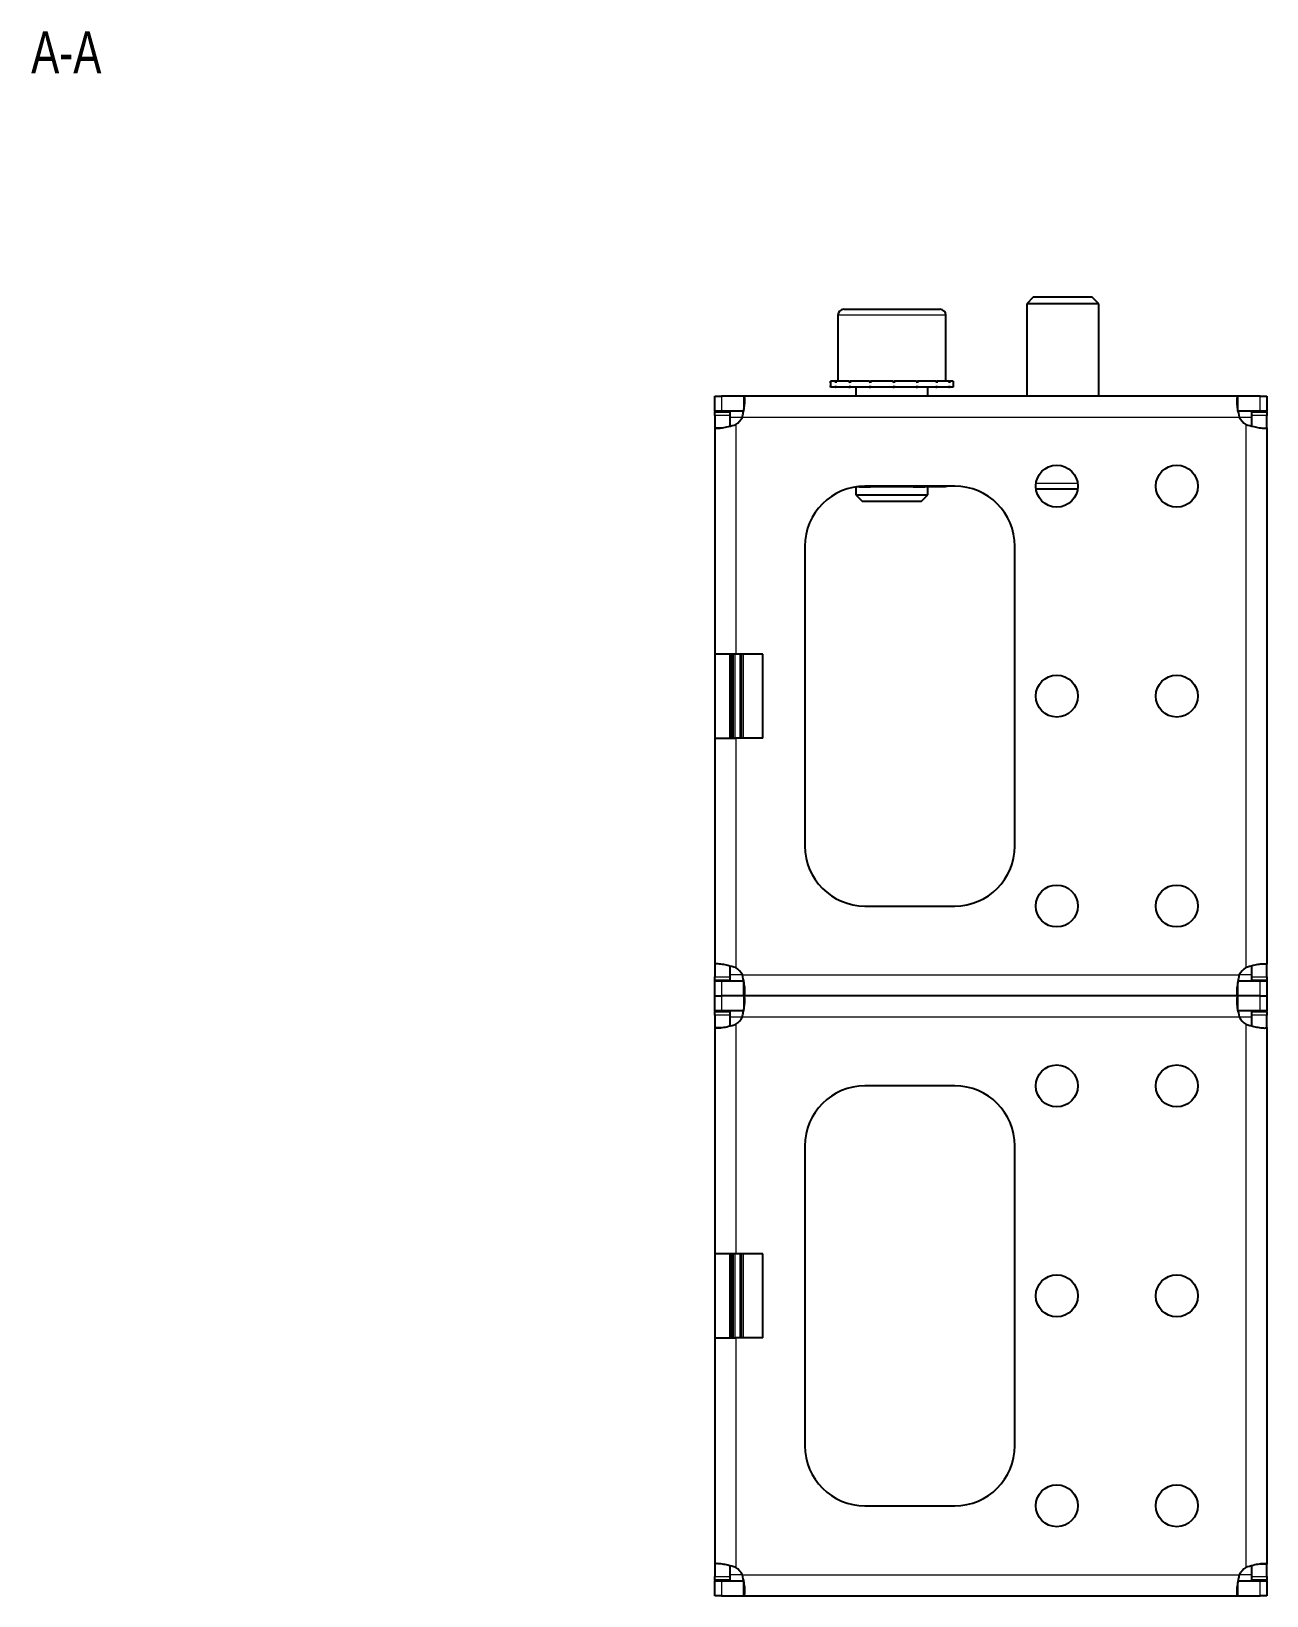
# Model space of a CAD drawing. Header units: millimetres. Extents: x 0 to 2227, y -1008 to 612.
# Drawn here: x 2021.4 to 2227.4, y 289.4 to 550.2 of the extents above; entities that cross this region are included whole.
import ezdxf

# ---------------------------------------------------------------- set-up
doc = ezdxf.new("R2010")
doc.units = ezdxf.units.MM
doc.layers.add('FORMAT', color=7, linetype='Continuous')
doc.styles.add('SLDTEXTSTYLE0', font='TXT', dxfattribs={"width": 0.75})

msp = doc.modelspace()

# ---------------------------------------------------------------- linework, layer by layer
at = {"color": 7, "linetype": 'Continuous', "lineweight": 25}
for p, q in [((2156.89, 503.89), (2164.42, 503.89)), ((2164.42, 503.89), (2172.89, 503.89)), ((2188.46, 505.89), (2187.39, 504.82)), ((2187.39, 504.82), (2187.39, 489.39)), ((2199.39, 504.82), (2187.39, 504.82)), ((2198.31, 505.89), (2188.46, 505.89)), ((2199.39, 504.82), (2198.31, 505.89)), ((2199.39, 489.39), (2199.39, 504.82)), ((2155.89, 502.89), (2155.89, 491.89)), ((2173.89, 491.89), (2173.89, 502.89)), ((2154.64, 491.89), (2154.64, 490.89)), ((2154.64, 491.89), (2154.64, 491.64)), ((2155.47, 491.89), (2154.64, 491.89)), ((2154.64, 491.89), (2154.64, 491.89)), ((2154.64, 490.89), (2154.64, 491.14)), ((2155.47, 490.89), (2154.64, 490.89)), ((2154.64, 490.89), (2154.64, 490.89)), ((2155.47, 491.89), (2155.57, 491.89)), ((2155.47, 490.89), (2155.57, 490.89)), ((2155.57, 491.89), (2155.57, 491.64)), ((2157.74, 491.89), (2155.57, 491.89)), ((2155.57, 490.89), (2155.57, 491.14)), ((2157.74, 490.89), (2155.57, 490.89)), ((2157.74, 491.89), (2157.92, 491.89)), ((2157.74, 490.89), (2157.92, 490.89)), ((2157.92, 491.89), (2157.92, 491.64)), ((2161.09, 491.89), (2157.92, 491.89)), ((2157.92, 490.89), (2157.92, 491.14)), ((2161.09, 490.89), (2157.92, 490.89)), ((2158.89, 490.89), (2158.89, 489.39)), ((2161.09, 491.89), (2161.33, 491.89)), ((2161.09, 490.89), (2161.33, 490.89)), ((2161.33, 491.89), (2161.33, 491.64)), ((2165.03, 491.89), (2161.33, 491.89)), ((2161.33, 490.89), (2161.33, 491.14)), ((2165.03, 490.89), (2161.33, 490.89)), ((2165.03, 491.89), (2165.1, 491.89)), ((2165.03, 490.89), (2165.18, 490.89)), ((2165.18, 490.89), (2165.28, 490.89)), ((2165.23, 491.89), (2165.28, 491.89)), ((2165.28, 491.89), (2165.28, 491.64)), ((2168.94, 491.89), (2165.28, 491.89)), ((2165.28, 490.89), (2165.28, 491.14)), ((2168.94, 490.89), (2165.28, 490.89)), ((2168.94, 491.89), (2169.17, 491.89)), ((2168.94, 490.89), (2169.17, 490.89)), ((2169.17, 491.89), (2169.17, 491.64)), ((2172.23, 491.89), (2169.17, 491.89)), ((2169.17, 490.89), (2169.17, 491.14)), ((2172.23, 490.89), (2169.17, 490.89)), ((2170.89, 489.39), (2170.89, 490.89)), ((2172.23, 491.89), (2172.4, 491.89)), ((2172.23, 490.89), (2172.4, 490.89)), ((2172.4, 491.89), (2172.4, 491.64)), ((2174.41, 491.89), (2172.4, 491.89)), ((2172.4, 490.89), (2172.4, 491.14)), ((2174.41, 490.89), (2172.4, 490.89)), ((2174.41, 491.89), (2174.5, 491.89)), ((2174.41, 490.89), (2174.5, 490.89)), ((2174.5, 491.89), (2174.5, 491.64)), ((2175.13, 491.89), (2174.5, 491.89)), ((2174.5, 490.89), (2174.5, 491.14)), ((2175.13, 490.89), (2174.5, 490.89)), ((2175.14, 490.89), (2175.14, 491.89)), ((2135.39, 486.89), (2135.39, 489.39)), ((2135.39, 489.39), (2136.5, 489.39)), ((2140.22, 489.39), (2136.5, 489.39)), ((2140.22, 489.39), (2140.22, 487.18)), ((2222.55, 489.39), (2140.22, 489.39)), ((2222.55, 486.89), (2222.55, 489.39)), ((2226.27, 489.39), (2222.55, 489.39)), ((2226.27, 489.39), (2227.39, 489.39)), ((2227.39, 489.39), (2227.39, 486.89)), ((2136.5, 486.89), (2135.39, 486.89)), ((2135.39, 486.89), (2135.39, 486.79)), ((2135.39, 486.79), (2137.89, 486.79)), ((2135.39, 486.18), (2135.39, 486.79)), ((2135.39, 486.18), (2135.39, 484.12)), ((2140.22, 486.89), (2136.5, 486.89)), ((2137.89, 486.79), (2137.89, 486.18)), ((2137.89, 486.18), (2137.89, 484.36)), ((2226.27, 486.89), (2222.55, 486.89)), ((2224.89, 486.79), (2227.39, 486.79)), ((2224.89, 486.18), (2224.89, 486.79)), ((2224.89, 484.34), (2224.89, 486.18)), ((2227.39, 486.89), (2226.27, 486.89)), ((2227.39, 486.79), (2227.39, 486.89)), ((2227.39, 486.79), (2227.39, 486.18)), ((2227.39, 484.12), (2227.39, 486.18)), ((2135.39, 484.12), (2136.48, 484.12)), ((2135.39, 484.12), (2135.39, 446.39)), ((2227.39, 484.12), (2227.39, 394.67)), ((2158.89, 474.28), (2158.89, 472.97)), ((2158.89, 472.97), (2159.96, 471.89)), ((2158.89, 472.97), (2164.53, 472.97)), ((2159.41, 474.29), (2158.97, 474.29)), ((2159.41, 474.29), (2161.31, 474.29)), ((2175.39, 474.39), (2160.39, 474.39)), ((2161.86, 474.29), (2161.31, 474.29)), ((2167.91, 474.29), (2161.86, 474.29)), ((2164.53, 472.97), (2170.89, 472.97)), ((2168.46, 474.29), (2167.91, 474.29)), ((2168.46, 474.29), (2170.36, 474.29)), ((2169.81, 471.89), (2170.89, 472.97)), ((2173.62, 474.29), (2170.36, 474.29)), ((2170.89, 472.97), (2170.89, 474.29)), ((2173.62, 474.29), (2173.62, 474.39)), ((2173.72, 474.29), (2173.62, 474.29)), ((2173.74, 474.29), (2173.72, 474.29)), ((2173.72, 474.29), (2173.72, 474.29)), ((2195.85, 473.89), (2188.92, 473.89)), ((2159.96, 471.89), (2164.6, 471.89)), ((2164.6, 471.89), (2169.81, 471.89)), ((2150.39, 464.39), (2150.39, 414.39)), ((2185.39, 414.39), (2185.39, 464.39)), ((2138.89, 446.39), (2135.39, 446.39)), ((2135.39, 446.39), (2135.39, 432.39)), ((2137.89, 446.39), (2137.89, 432.39)), ((2143.39, 446.39), (2138.89, 446.39)), ((2143.39, 432.39), (2143.39, 446.39)), ((2135.39, 432.39), (2138.89, 432.39)), ((2135.39, 432.39), (2135.39, 394.67)), ((2143.39, 432.39), (2138.89, 432.39)), ((2160.39, 404.39), (2175.39, 404.39)), ((2135.39, 394.67), (2135.39, 392.6)), ((2137.89, 394.44), (2137.89, 392.6)), ((2224.89, 392.6), (2224.89, 394.42)), ((2227.39, 394.67), (2226.29, 394.67)), ((2227.39, 392.6), (2227.39, 394.67)), ((2135.39, 391.99), (2135.39, 392.6)), ((2137.89, 391.99), (2135.39, 391.99)), ((2135.39, 391.99), (2135.39, 391.89)), ((2135.39, 389.39), (2135.39, 391.89)), ((2135.39, 391.89), (2136.5, 391.89)), ((2136.5, 391.89), (2140.22, 391.89)), ((2137.89, 392.6), (2137.89, 391.99)), ((2140.22, 389.39), (2140.22, 391.89)), ((2222.55, 391.89), (2226.27, 391.89)), ((2222.55, 389.39), (2222.55, 391.61)), ((2224.89, 391.99), (2224.89, 392.6)), ((2227.39, 391.99), (2224.89, 391.99)), ((2226.27, 391.89), (2227.39, 391.89)), ((2227.39, 392.6), (2227.39, 391.99)), ((2227.39, 391.89), (2227.39, 391.99)), ((2227.39, 391.89), (2227.39, 389.39)), ((2135.39, 386.89), (2135.39, 389.39)), ((2135.39, 389.39), (2136.5, 389.39)), ((2140.22, 389.39), (2136.5, 389.39)), ((2222.55, 389.39), (2140.22, 389.39)), ((2140.22, 389.39), (2140.22, 387.18)), ((2222.55, 386.89), (2222.55, 389.39)), ((2226.27, 389.39), (2222.55, 389.39)), ((2226.27, 389.39), (2227.39, 389.39)), ((2227.39, 389.39), (2227.39, 386.89)), ((2136.5, 386.89), (2135.39, 386.89)), ((2135.39, 386.89), (2135.39, 386.79)), ((2135.39, 386.79), (2137.89, 386.79)), ((2135.39, 386.18), (2135.39, 386.79)), ((2135.39, 386.18), (2135.39, 384.12)), ((2140.22, 386.89), (2136.5, 386.89)), ((2137.89, 386.79), (2137.89, 386.18)), ((2137.89, 386.18), (2137.89, 384.36)), ((2226.27, 386.89), (2222.55, 386.89)), ((2224.89, 386.79), (2227.39, 386.79)), ((2224.89, 386.18), (2224.89, 386.79)), ((2224.89, 384.34), (2224.89, 386.18)), ((2227.39, 386.89), (2226.27, 386.89)), ((2227.39, 386.79), (2227.39, 386.89)), ((2227.39, 386.79), (2227.39, 386.18)), ((2227.39, 384.12), (2227.39, 386.18)), ((2135.39, 384.12), (2136.48, 384.12)), ((2135.39, 384.12), (2135.39, 346.39)), ((2227.39, 384.12), (2227.39, 294.67)), ((2175.39, 374.39), (2160.39, 374.39)), ((2150.39, 364.39), (2150.39, 314.39)), ((2185.39, 314.39), (2185.39, 364.39)), ((2138.89, 346.39), (2135.39, 346.39)), ((2135.39, 346.39), (2135.39, 332.39)), ((2137.89, 346.39), (2137.89, 332.39)), ((2143.39, 346.39), (2138.89, 346.39)), ((2143.39, 332.39), (2143.39, 346.39)), ((2135.39, 332.39), (2138.89, 332.39)), ((2135.39, 332.39), (2135.39, 294.67)), ((2143.39, 332.39), (2138.89, 332.39)), ((2160.39, 304.39), (2175.39, 304.39)), ((2135.39, 294.67), (2135.39, 292.6)), ((2135.39, 291.99), (2135.39, 292.6)), ((2137.89, 294.44), (2137.89, 292.6)), ((2137.89, 292.6), (2137.89, 291.99)), ((2224.89, 292.6), (2224.89, 294.42)), ((2224.89, 291.99), (2224.89, 292.6)), ((2227.39, 294.67), (2226.29, 294.67)), ((2227.39, 292.6), (2227.39, 294.67)), ((2227.39, 292.6), (2227.39, 291.99)), ((2137.89, 291.99), (2135.39, 291.99)), ((2135.39, 291.99), (2135.39, 291.89)), ((2135.39, 289.39), (2135.39, 291.89)), ((2135.39, 291.89), (2136.5, 291.89)), ((2136.5, 291.89), (2140.22, 291.89)), ((2140.22, 289.39), (2140.22, 291.89)), ((2222.55, 291.89), (2226.27, 291.89)), ((2222.55, 289.39), (2222.55, 291.61)), ((2227.39, 291.99), (2224.89, 291.99)), ((2226.27, 291.89), (2227.39, 291.89)), ((2227.39, 291.89), (2227.39, 291.99)), ((2227.39, 291.89), (2227.39, 289.39)), ((2136.5, 289.39), (2135.39, 289.39)), ((2136.5, 289.39), (2140.22, 289.39)), ((2140.22, 289.39), (2222.55, 289.39)), ((2222.55, 289.39), (2226.27, 289.39)), ((2227.39, 289.39), (2226.27, 289.39))]:
    msp.add_line(p, q, dxfattribs=at)
at = {"color": 8, "linetype": 'Continuous', "lineweight": 18}
for p, q in [((2164.36, 502.89), (2155.89, 502.89)), ((2173.89, 502.89), (2164.36, 502.89)), ((2136.5, 489.39), (2136.5, 486.89)), ((2226.27, 486.89), (2226.27, 489.39)), ((2137.89, 486.18), (2135.39, 486.18)), ((2137.89, 485.89), (2139.97, 485.89)), ((2139.97, 485.89), (2222.8, 485.89)), ((2222.8, 485.89), (2224.89, 485.89)), ((2227.39, 486.18), (2224.89, 486.18)), ((2138.89, 484.67), (2138.89, 446.39)), ((2223.89, 484.67), (2223.89, 394.11)), ((2188.92, 474.89), (2195.85, 474.89)), ((2161.31, 474.39), (2161.31, 474.29)), ((2161.86, 474.39), (2161.86, 474.29)), ((2167.91, 474.39), (2167.91, 474.29)), ((2168.46, 474.39), (2168.46, 474.29)), ((2138.19, 432.39), (2138.19, 446.39)), ((2138.39, 446.39), (2138.39, 432.39)), ((2138.5, 432.39), (2138.5, 446.39)), ((2138.7, 446.39), (2138.7, 432.39)), ((2139.58, 432.39), (2139.58, 446.39)), ((2139.78, 446.39), (2139.78, 432.39)), ((2139.88, 432.39), (2139.88, 446.39)), ((2140.08, 446.39), (2140.08, 432.39)), ((2138.89, 432.39), (2138.89, 394.11)), ((2135.39, 392.6), (2137.89, 392.6)), ((2136.5, 391.89), (2136.5, 389.39)), ((2139.97, 392.89), (2137.89, 392.89)), ((2139.97, 392.89), (2222.8, 392.89)), ((2224.89, 392.89), (2222.8, 392.89)), ((2224.89, 392.6), (2227.39, 392.6)), ((2226.27, 389.39), (2226.27, 391.89)), ((2136.5, 389.39), (2136.5, 386.89)), ((2226.27, 386.89), (2226.27, 389.39)), ((2137.89, 386.18), (2135.39, 386.18)), ((2227.39, 386.18), (2224.89, 386.18)), ((2137.89, 385.89), (2139.97, 385.89)), ((2138.89, 384.67), (2138.89, 346.39)), ((2139.97, 385.89), (2222.8, 385.89)), ((2222.8, 385.89), (2224.89, 385.89)), ((2223.89, 384.67), (2223.89, 294.11)), ((2138.19, 332.39), (2138.19, 346.39)), ((2138.39, 346.39), (2138.39, 332.39)), ((2138.5, 332.39), (2138.5, 346.39)), ((2138.7, 346.39), (2138.7, 332.39)), ((2139.58, 332.39), (2139.58, 346.39)), ((2139.78, 346.39), (2139.78, 332.39)), ((2139.88, 332.39), (2139.88, 346.39)), ((2140.08, 346.39), (2140.08, 332.39)), ((2138.89, 332.39), (2138.89, 294.11)), ((2135.39, 292.6), (2137.89, 292.6)), ((2139.97, 292.89), (2137.89, 292.89)), ((2139.97, 292.89), (2222.8, 292.89)), ((2224.89, 292.89), (2222.8, 292.89)), ((2224.89, 292.6), (2227.39, 292.6)), ((2136.5, 291.89), (2136.5, 289.39)), ((2226.27, 289.39), (2226.27, 291.89))]:
    msp.add_line(p, q, dxfattribs=at)
at = {"color": 7, "linetype": 'Continuous', "lineweight": 25}
for centre in [(2192.39, 474.39), (2212.39, 474.39), (2192.39, 439.39), (2212.39, 439.39), (2192.39, 404.39), (2212.39, 404.39), (2192.39, 374.39), (2212.39, 374.39), (2192.39, 339.39), (2212.39, 339.39), (2192.39, 304.39), (2212.39, 304.39)]:
    msp.add_circle(centre, 3.5, dxfattribs=at)
for centre, radius, start, end in [((2156.89, 502.89), 1, 90, 180), ((2172.89, 502.89), 1, 0, 90), ((2136.89, 487.54), 3.5, 304.8499, 331.8729), ((2225.89, 487.54), 3.5, 208.1271, 235.1501), ((2160.39, 464.39), 10, 90, 180), ((2175.39, 464.39), 10, 0, 90), ((2160.39, 414.39), 10, 180, 270), ((2175.39, 414.39), 10, 270, 0), ((2136.89, 391.24), 3.5, 28.1271, 55.1501), ((2225.89, 391.24), 3.5, 124.8499, 151.8729), ((2136.89, 387.54), 3.5, 304.8499, 331.8729), ((2225.89, 387.54), 3.5, 208.1271, 235.1501), ((2160.39, 364.39), 10, 90, 180), ((2175.39, 364.39), 10, 0, 90), ((2160.39, 314.39), 10, 180, 270), ((2175.39, 314.39), 10, 270, 0), ((2136.89, 291.24), 3.5, 28.1271, 55.1501), ((2225.89, 291.24), 3.5, 124.8499, 151.8729)]:
    msp.add_arc(centre, radius, start, end, dxfattribs=at)
for points, knots in [([(2154.64, 491.64), (2154.64, 491.68), (2154.64, 491.75), (2154.64, 491.83), (2154.64, 491.87), (2154.64, 491.89)], [0, 0, 0, 0, 0.499981, 0.749988, 1, 1, 1, 1]), ([(2154.64, 490.89), (2154.64, 490.91), (2154.64, 490.95), (2154.64, 491.04), (2154.64, 491.1), (2154.64, 491.14)], [0, 0, 0, 0, 0.25014, 0.50028, 1, 1, 1, 1]), ([(2155.57, 491.64), (2155.55, 491.68), (2155.53, 491.75), (2155.5, 491.83), (2155.48, 491.87), (2155.47, 491.89)], [0, 0, 0, 0, 0.499981, 0.749988, 1, 1, 1, 1]), ([(2155.47, 490.89), (2155.48, 490.91), (2155.5, 490.95), (2155.53, 491.04), (2155.55, 491.1), (2155.57, 491.14)], [0, 0, 0, 0, 0.25014, 0.50028, 1, 1, 1, 1]), ([(2157.92, 491.64), (2157.89, 491.68), (2157.84, 491.75), (2157.78, 491.83), (2157.75, 491.87), (2157.74, 491.89)], [0, 0, 0, 0, 0.499981, 0.749988, 1, 1, 1, 1]), ([(2157.74, 490.89), (2157.75, 490.91), (2157.78, 490.95), (2157.84, 491.04), (2157.89, 491.1), (2157.92, 491.14)], [0, 0, 0, 0, 0.25014, 0.50028, 1, 1, 1, 1]), ([(2161.33, 491.64), (2161.29, 491.68), (2161.23, 491.75), (2161.15, 491.83), (2161.11, 491.87), (2161.09, 491.89)], [0, 0, 0, 0, 0.499981, 0.749988, 1, 1, 1, 1]), ([(2161.09, 490.89), (2161.11, 490.91), (2161.15, 490.95), (2161.23, 491.04), (2161.29, 491.1), (2161.33, 491.14)], [0, 0, 0, 0, 0.25014, 0.50028, 1, 1, 1, 1]), ([(2165.28, 491.64), (2165.23, 491.68), (2165.17, 491.75), (2165.09, 491.83), (2165.05, 491.87), (2165.03, 491.89)], [0, 0, 0, 0, 0.499981, 0.749988, 1, 1, 1, 1]), ([(2165.03, 490.89), (2165.05, 490.91), (2165.09, 490.95), (2165.17, 491.04), (2165.23, 491.1), (2165.28, 491.14)], [0, 0, 0, 0, 0.25014, 0.50028, 1, 1, 1, 1]), ([(2165.28, 491.64), (2165.26, 491.71), (2165.23, 491.84), (2165.19, 491.88), (2165.18, 491.89)], [0, 0, 0, 0, 0.561794, 1, 1, 1, 1]), ([(2165.28, 491.14), (2165.26, 491.07), (2165.23, 490.94), (2165.19, 490.91), (2165.18, 490.89)], [0, 0, 0, 0, 0.561794, 1, 1, 1, 1]), ([(2169.17, 491.64), (2169.13, 491.68), (2169.07, 491.75), (2168.99, 491.83), (2168.96, 491.87), (2168.94, 491.89)], [0, 0, 0, 0, 0.4999808, 0.7499881, 1, 1, 1, 1]), ([(2168.94, 490.89), (2168.96, 490.91), (2168.99, 490.95), (2169.07, 491.04), (2169.13, 491.1), (2169.17, 491.14)], [0, 0, 0, 0, 0.25014, 0.50028, 1, 1, 1, 1]), ([(2172.4, 491.64), (2172.38, 491.68), (2172.33, 491.75), (2172.28, 491.83), (2172.25, 491.87), (2172.23, 491.89)], [0, 0, 0, 0, 0.499981, 0.749988, 1, 1, 1, 1]), ([(2172.23, 490.89), (2172.25, 490.91), (2172.28, 490.95), (2172.33, 491.04), (2172.38, 491.1), (2172.4, 491.14)], [0, 0, 0, 0, 0.25014, 0.50028, 1, 1, 1, 1]), ([(2174.5, 491.64), (2174.48, 491.68), (2174.46, 491.75), (2174.43, 491.83), (2174.42, 491.87), (2174.41, 491.89)], [0, 0, 0, 0, 0.499981, 0.749988, 1, 1, 1, 1]), ([(2174.41, 490.89), (2174.42, 490.91), (2174.43, 490.95), (2174.46, 491.04), (2174.48, 491.1), (2174.5, 491.14)], [0, 0, 0, 0, 0.25014, 0.50028, 1, 1, 1, 1]), ([(2139.97, 485.89), (2140.02, 486.15), (2140.12, 486.64), (2140.27, 487.46), (2140.37, 488.17), (2140.39, 488.74), (2140.37, 489.1), (2140.31, 489.34), (2140.25, 489.37), (2140.22, 489.39)], [0, 0, 0, 0, 0.144067, 0.271276, 0.474907, 0.597997, 0.726338, 0.860245, 1, 1, 1, 1]), ([(2222.55, 489.39), (2222.52, 489.37), (2222.47, 489.33), (2222.4, 488.98), (2222.38, 488.31), (2222.51, 487.2), (2222.7, 486.34), (2222.8, 485.89)], [0, 0, 0, 0, 0.16069, 0.301312, 0.521951, 0.753573, 1, 1, 1, 1]), ([(2135.39, 484.12), (2135.41, 484.1), (2135.46, 484.07), (2135.86, 484.06), (2136.57, 484.1), (2137.67, 484.31), (2138.47, 484.55), (2138.89, 484.67)], [0, 0, 0, 0, 0.17084, 0.319217, 0.548103, 0.767822, 1, 1, 1, 1]), ([(2223.89, 484.67), (2224.34, 484.54), (2225.15, 484.33), (2226.06, 484.13), (2226.65, 484.06), (2227.05, 484.04), (2227.33, 484.06), (2227.37, 484.1), (2227.39, 484.12)], [0, 0, 0, 0, 0.254149, 0.448213, 0.574908, 0.708872, 0.850468, 1, 1, 1, 1]), ([(2170.64, 474.39), (2170.62, 474.37), (2170.57, 474.31), (2170.46, 474.29), (2170.38, 474.29), (2170.36, 474.29)], [0, 0, 0, 0, 0.3199575, 0.8240598, 1, 1, 1, 1]), ([(2174.1, 474.39), (2174.05, 474.37), (2173.95, 474.32), (2173.82, 474.3), (2173.76, 474.3), (2173.74, 474.29)], [0, 0, 0, 0, 0.34226, 0.727317, 1, 1, 1, 1]), ([(2138.89, 394.11), (2138.43, 394.24), (2137.62, 394.46), (2136.71, 394.65), (2136.12, 394.72), (2135.72, 394.74), (2135.44, 394.73), (2135.4, 394.69), (2135.39, 394.67)], [0, 0, 0, 0, 0.254149, 0.448213, 0.574908, 0.708872, 0.850468, 1, 1, 1, 1]), ([(2227.39, 394.67), (2227.36, 394.68), (2227.31, 394.71), (2226.91, 394.72), (2226.2, 394.68), (2225.1, 394.47), (2224.3, 394.23), (2223.89, 394.11)], [0, 0, 0, 0, 0.17084, 0.319217, 0.548103, 0.767822, 1, 1, 1, 1]), ([(2140.22, 389.39), (2140.25, 389.41), (2140.3, 389.45), (2140.37, 389.81), (2140.4, 390.47), (2140.26, 391.58), (2140.07, 392.45), (2139.97, 392.89)], [0, 0, 0, 0, 0.16069, 0.301312, 0.521951, 0.753573, 1, 1, 1, 1]), ([(2222.8, 392.89), (2222.75, 392.63), (2222.65, 392.14), (2222.5, 391.32), (2222.4, 390.61), (2222.38, 390.05), (2222.4, 389.69), (2222.46, 389.44), (2222.52, 389.41), (2222.55, 389.39)], [0, 0, 0, 0, 0.144067, 0.271276, 0.474907, 0.597997, 0.726338, 0.860245, 1, 1, 1, 1]), ([(2139.97, 385.89), (2140.02, 386.15), (2140.12, 386.64), (2140.27, 387.46), (2140.37, 388.17), (2140.39, 388.74), (2140.37, 389.1), (2140.31, 389.34), (2140.25, 389.37), (2140.22, 389.39)], [0, 0, 0, 0, 0.144067, 0.271276, 0.474907, 0.597997, 0.726338, 0.860245, 1, 1, 1, 1]), ([(2222.55, 389.39), (2222.52, 389.37), (2222.47, 389.33), (2222.4, 388.98), (2222.38, 388.31), (2222.51, 387.2), (2222.7, 386.34), (2222.8, 385.89)], [0, 0, 0, 0, 0.16069, 0.301312, 0.521951, 0.753573, 1, 1, 1, 1]), ([(2135.39, 384.12), (2135.41, 384.1), (2135.46, 384.07), (2135.86, 384.06), (2136.57, 384.1), (2137.67, 384.31), (2138.47, 384.55), (2138.89, 384.67)], [0, 0, 0, 0, 0.17084, 0.319217, 0.548103, 0.767822, 1, 1, 1, 1]), ([(2223.89, 384.67), (2224.34, 384.54), (2225.15, 384.33), (2226.06, 384.13), (2226.65, 384.06), (2227.05, 384.04), (2227.33, 384.06), (2227.37, 384.1), (2227.39, 384.12)], [0, 0, 0, 0, 0.254149, 0.448213, 0.574908, 0.708872, 0.850468, 1, 1, 1, 1]), ([(2138.89, 294.11), (2138.43, 294.24), (2137.62, 294.46), (2136.71, 294.65), (2136.12, 294.72), (2135.72, 294.74), (2135.44, 294.73), (2135.4, 294.69), (2135.39, 294.67)], [0, 0, 0, 0, 0.254149, 0.448213, 0.574908, 0.708872, 0.850468, 1, 1, 1, 1]), ([(2140.22, 289.39), (2140.25, 289.41), (2140.3, 289.45), (2140.37, 289.81), (2140.4, 290.47), (2140.26, 291.58), (2140.07, 292.45), (2139.97, 292.89)], [0, 0, 0, 0, 0.16069, 0.301312, 0.521951, 0.753573, 1, 1, 1, 1]), ([(2222.8, 292.89), (2222.75, 292.63), (2222.65, 292.14), (2222.5, 291.32), (2222.4, 290.61), (2222.38, 290.05), (2222.4, 289.69), (2222.46, 289.44), (2222.52, 289.41), (2222.55, 289.39)], [0, 0, 0, 0, 0.144067, 0.271276, 0.474907, 0.597997, 0.726338, 0.860245, 1, 1, 1, 1]), ([(2227.39, 294.67), (2227.36, 294.68), (2227.31, 294.71), (2226.91, 294.72), (2226.2, 294.68), (2225.1, 294.47), (2224.3, 294.23), (2223.89, 294.11)], [0, 0, 0, 0, 0.17084, 0.319217, 0.548103, 0.767822, 1, 1, 1, 1])]:
    msp.add_open_spline(points, degree=3, knots=knots, dxfattribs=at)

# ---------------------------------------------------------------- texts
at = {"layer": 'FORMAT', "insert": (2027.24, 550.24), "char_height": 7, "attachment_point": 2, "style": 'SLDTEXTSTYLE0'}
msp.add_mtext('A-A', dxfattribs=at)

doc.saveas('drawing.dxf')
